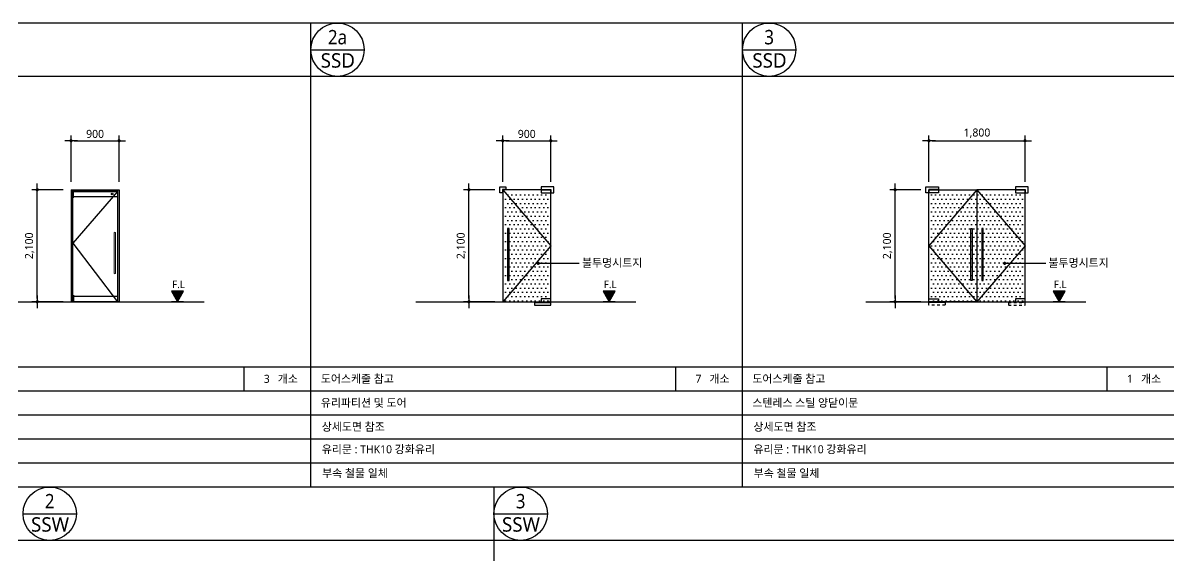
# Model space of a CAD drawing. Header units: millimetres. Extents: x -3 to 459584, y -660938 to -11738.
# Drawn here: x 54831 to 76397, y -130327 to -120334 of the extents above; entities that cross this region are included whole.
import ezdxf
from ezdxf import colors
from ezdxf.entities.mleader import LeaderData, LeaderLine
from ezdxf.enums import TextEntityAlignment as Align
from ezdxf.math import Vec2, Vec3

# ---------------------------------------------------------------- set-up
doc = ezdxf.new("R2010")
doc.units = ezdxf.units.MM
doc.header["$LTSCALE"] = 200
for name, pattern in [('CEN-GAUN', [32.2, 30, -1, 0.2, -1]), ('CENTERX2', [4, 2.5, -0.5, 0.5, -0.5]), ('DASHDOT', [1, 0.5, -0.25, 0, -0.25]), ('H1', [1, 0.5, -0.5])]:
    doc.linetypes.add(name, pattern=pattern)
doc.layers.get('DEFPOINTS').update_dxf_attribs({"color": 137})
for name, color, linetype in [('0.KSC-DIM', 5, 'Continuous'), ('0.KSC-DOOR', 4, 'Continuous'), ('4ELE', 4, 'Continuous'), ('6fin', 6, 'Continuous'), ('7ELE', 7, 'Continuous'), ('A-ELEV-PCN4', 4, 'Continuous'), ('a-TAG-1', 6, 'Continuous'), ('A-TAG-2', 4, 'Continuous'), ('CEN', 1, 'CEN-GAUN'), ('CTR', 1, 'Continuous'), ('DIM', 7, 'Continuous'), ('ELE3', 3, 'Continuous'), ('ELE4', 4, 'Continuous'), ('ELE6', 6, 'Continuous'), ('TAG', 6, 'Continuous'), ('TAR-LEVEL', 6, 'Continuous'), ('TEX', 3, 'Continuous')]:
    doc.layers.add(name, color=color, linetype=linetype)
doc.layers.add('WIN', color=4, linetype='Continuous', lineweight=0)
doc.styles.add('ARIAL', font='malgun.ttf')
doc.styles.add('S1', font='malgun.ttf')
doc.styles.add('돋움', font='malgun.ttf')
doc.dimstyles.new('CJC-50', dxfattribs={"dimscale": 50, "dimtxt": 3, "dimasz": 1.2, "dimexe": 2, "dimexo": 3, "dimgap": 1, "dimtad": 1, "dimdec": 0, "dimdsep": 46, "dimlunit": 6, "dimtxsty": 'ARIAL', "dimblk": 'CJDOT', "dimcen": 1, "dimclrd": 256, "dimclre": 256, "dimclrt": 3, "dimadec": 0, "dimazin": 0, "dimtfac": 1, "dimtdec": 0, "dimtix": 1, "dimtmove": 2, "dimatfit": 2, "dimfxl": 1, "dimlwd": -1, "dimlwe": -1, "dimarcsym": 0})
pattern_1 = [(0, (-2325, -147450), (39.6875, 79.375), [0, -79.375])]

# ---------------------------------------------------------------- blocks, each defined once
blk = doc.blocks.new('CJDOT')
blk.add_line((-2, 0), (2, 0))
at = {"const_width": 0.5}
blk.add_lwpolyline([(-0.25, 0, 1), (0.25, 0, 1)], format="xyb", close=True, dxfattribs=at)
blk = doc.blocks.new('*D237')
at = {"layer": 'DEFPOINTS', "color": 0, "linetype": 'Continuous', "ltscale": 0.1, "transparency": 16777216}
for p in [(55098, -123461), (55732, -123461), (55732, -125561)]:
    blk.add_point(p, dxfattribs=at)
at = {"layer": 'DIM', "ltscale": 0.1, "transparency": 16777216}
for p, q in [((55582, -123461), (54998, -123461)), ((55098, -125501), (55098, -123521)), ((55582, -125561), (54998, -125561))]:
    blk.add_line(p, q, dxfattribs=at)
at = {"layer": 'DIM', "linetype": 'Continuous', "ltscale": 0.1, "transparency": 16777216, "xscale": 60, "yscale": 60, "zscale": 60}
for p, rotation in [((55098, -123461), 90), ((55098, -125561), 270)]:
    blk.add_blockref('CJDOT', p, dxfattribs=dict(at, rotation=rotation))
at = {"layer": 'DIM', "color": 3, "linetype": 'Continuous', "ltscale": 0.1, "transparency": 16777216, "insert": (54958, -124511), "char_height": 150, "attachment_point": 5, "rotation": 90, "style": 'ARIAL'}
blk.add_mtext('2,100', dxfattribs=at)
blk = doc.blocks.new('*D238')
at = {"layer": 'DEFPOINTS', "color": 0, "linetype": 'Continuous', "ltscale": 0.1, "transparency": 16777216}
for p in [(56632, -122542), (55732, -123461), (56632, -123461)]:
    blk.add_point(p, dxfattribs=at)
at = {"layer": 'DIM', "ltscale": 0.1, "transparency": 16777216}
for p, q in [((55732, -123311), (55732, -122442)), ((56632, -123311), (56632, -122442)), ((55792, -122542), (56572, -122542))]:
    blk.add_line(p, q, dxfattribs=at)
at = {"layer": 'DIM', "linetype": 'Continuous', "ltscale": 0.1, "transparency": 16777216, "xscale": 60, "yscale": 60, "zscale": 60, "rotation": 180}
blk.add_blockref('CJDOT', (55732, -122542), dxfattribs=at)
at = {"layer": 'DIM', "linetype": 'Continuous', "ltscale": 0.1, "transparency": 16777216, "xscale": 60, "yscale": 60, "zscale": 60}
blk.add_blockref('CJDOT', (56632, -122542), dxfattribs=at)
at = {"layer": 'DIM', "color": 3, "linetype": 'Continuous', "ltscale": 0.1, "transparency": 16777216, "insert": (56182, -122414), "char_height": 150, "attachment_point": 5, "style": 'ARIAL'}
blk.add_mtext('900', dxfattribs=at)
blk = doc.blocks.new('단면레벨-1')
at = {"layer": 'TAG'}
blk.add_hatch(color=256, dxfattribs=at).paths.add_polyline_path([(0, 0), (2.27, 3.93), (-2.27, 3.93)])
for p, q in [((-2.27, 3.93), (0, 0)), ((2.27, 3.93), (-2.27, 3.93)), ((2.27, 0), (-2.27, 0)), ((0, 0), (2.27, 3.93))]:
    blk.add_line(p, q, dxfattribs=at)
at = {"layer": 'TAG', "color": 3, "style": '돋움'}
blk.add_attdef('GL.+1500', text='', height=2.81, dxfattribs=at).set_placement((0.37, 6.53), align=Align.MIDDLE)
blk = doc.blocks.new('*D239')
at = {"layer": 'DEFPOINTS', "color": 0, "linetype": 'Continuous', "ltscale": 0.1, "transparency": 16777216}
for p in [(71172, -123461), (71806, -123461), (71806, -125561)]:
    blk.add_point(p, dxfattribs=at)
at = {"layer": 'DIM', "ltscale": 0.1, "transparency": 16777216}
for p, q in [((71656, -123461), (71072, -123461)), ((71172, -125501), (71172, -123521)), ((71656, -125561), (71072, -125561))]:
    blk.add_line(p, q, dxfattribs=at)
at = {"layer": 'DIM', "linetype": 'Continuous', "ltscale": 0.1, "transparency": 16777216, "xscale": 60, "yscale": 60, "zscale": 60}
for p, rotation in [((71172, -123461), 90), ((71172, -125561), 270)]:
    blk.add_blockref('CJDOT', p, dxfattribs=dict(at, rotation=rotation))
at = {"layer": 'DIM', "color": 3, "linetype": 'Continuous', "ltscale": 0.1, "transparency": 16777216, "insert": (71032, -124511), "char_height": 150, "attachment_point": 5, "rotation": 90, "style": 'ARIAL'}
blk.add_mtext('2,100', dxfattribs=at)
blk = doc.blocks.new('*D240')
at = {"layer": 'DEFPOINTS', "color": 0, "linetype": 'Continuous', "ltscale": 0.1, "transparency": 16777216}
for p in [(73606, -122542), (71806, -123461), (73606, -123461)]:
    blk.add_point(p, dxfattribs=at)
at = {"layer": 'DIM', "ltscale": 0.1, "transparency": 16777216}
for p, q in [((71806, -123311), (71806, -122442)), ((73606, -123311), (73606, -122442)), ((71866, -122542), (73546, -122542))]:
    blk.add_line(p, q, dxfattribs=at)
at = {"layer": 'DIM', "linetype": 'Continuous', "ltscale": 0.1, "transparency": 16777216, "xscale": 60, "yscale": 60, "zscale": 60, "rotation": 180}
blk.add_blockref('CJDOT', (71806, -122542), dxfattribs=at)
at = {"layer": 'DIM', "linetype": 'Continuous', "ltscale": 0.1, "transparency": 16777216, "xscale": 60, "yscale": 60, "zscale": 60}
blk.add_blockref('CJDOT', (73606, -122542), dxfattribs=at)
at = {"layer": 'DIM', "color": 3, "linetype": 'Continuous', "ltscale": 0.1, "transparency": 16777216, "insert": (72706, -122401), "char_height": 150, "attachment_point": 5, "style": 'ARIAL'}
blk.add_mtext('1,800', dxfattribs=at)
blk = doc.blocks.new('dor&win')
at = {"layer": 'a-TAG-1', "ltscale": 0.2}
blk.add_line((-5.5, 0), (5.5, 0), dxfattribs=at)
blk.add_circle((0, 0), 5.5, dxfattribs=at)
at = {"layer": 'a-TAG-1', "color": 3, "style": 'ARIAL'}
for tag, p in [('1', (0, 2.58)), ('FSD', (0.07, -2.22))]:
    blk.add_attdef(tag, text='', height=3, dxfattribs=at).set_placement(p, align=Align.MIDDLE_CENTER)
blk = doc.blocks.new('*D256')
at = {"layer": 'DEFPOINTS', "color": 0, "linetype": 'Continuous', "ltscale": 0.1, "transparency": 16777216}
for p in [(63187, -123461), (63820, -123461), (63820, -125561)]:
    blk.add_point(p, dxfattribs=at)
at = {"layer": 'DIM', "ltscale": 0.1, "transparency": 16777216}
for p, q in [((63670, -123461), (63087, -123461)), ((63187, -125501), (63187, -123521)), ((63670, -125561), (63087, -125561))]:
    blk.add_line(p, q, dxfattribs=at)
at = {"layer": 'DIM', "linetype": 'Continuous', "ltscale": 0.1, "transparency": 16777216, "xscale": 60, "yscale": 60, "zscale": 60}
for p, rotation in [((63187, -123461), 90), ((63187, -125561), 270)]:
    blk.add_blockref('CJDOT', p, dxfattribs=dict(at, rotation=rotation))
at = {"layer": 'DIM', "color": 3, "linetype": 'Continuous', "ltscale": 0.1, "transparency": 16777216, "insert": (63046, -124511), "char_height": 150, "attachment_point": 5, "rotation": 90, "style": 'ARIAL'}
blk.add_mtext('2,100', dxfattribs=at)
blk = doc.blocks.new('*D257')
at = {"layer": 'DEFPOINTS', "color": 0, "linetype": 'Continuous', "ltscale": 0.1, "transparency": 16777216}
for p in [(64720, -122542), (63820, -123461), (64720, -123461)]:
    blk.add_point(p, dxfattribs=at)
at = {"layer": 'DIM', "ltscale": 0.1, "transparency": 16777216}
for p, q in [((63820, -123311), (63820, -122442)), ((64720, -123311), (64720, -122442)), ((63880, -122542), (64660, -122542))]:
    blk.add_line(p, q, dxfattribs=at)
at = {"layer": 'DIM', "linetype": 'Continuous', "ltscale": 0.1, "transparency": 16777216, "xscale": 60, "yscale": 60, "zscale": 60, "rotation": 180}
blk.add_blockref('CJDOT', (63820, -122542), dxfattribs=at)
at = {"layer": 'DIM', "linetype": 'Continuous', "ltscale": 0.1, "transparency": 16777216, "xscale": 60, "yscale": 60, "zscale": 60}
blk.add_blockref('CJDOT', (64720, -122542), dxfattribs=at)
at = {"layer": 'DIM', "color": 3, "linetype": 'Continuous', "ltscale": 0.1, "transparency": 16777216, "insert": (64270, -122414), "char_height": 150, "attachment_point": 5, "style": 'ARIAL'}
blk.add_mtext('900', dxfattribs=at)
blk = doc.blocks.new('_Dot')
at = {"color": 0, "linetype": 'ByBlock', "lineweight": -2}
blk.add_line((-0.5, 0), (-1, 0), dxfattribs=at)
at = {"color": 0, "linetype": 'ByBlock', "const_width": 0.5}
blk.add_lwpolyline([(-0.25, 0, 1), (0.25, 0, 1)], format="xyb", close=True, dxfattribs=at)
blk = doc.blocks.new('SST-900')
at = {"color": 8, "linetype": 'H1', "ltscale": 50}
blk.add_wipeout([(0, -0.8), (68.6, -0.8), (68.6, 160), (0, 160)], dxfattribs=at).dxf.layer = '0.KSC-DOOR'
at = {"layer": '0.KSC-DIM', "color": 1, "linetype": 'CENTERX2', "ltscale": 200}
blk.add_lwpolyline([(0, 160), (68.6, 80), (0, 0)], dxfattribs=at)
at = {"layer": '0.KSC-DOOR', "color": 5}
for points in [[(-0.2, 155.7), (-4.4, 155.7), (-4.4, 164.3), (4, 164.3, -0.440022), (4.2, 164), (4.2, 160.2), (-0.2, 160.2), (-0.2, 155.7)], [(68.8, 155.7), (73, 155.7), (73, 164.3), (55.2, 164.3, 0.440022), (54.9, 164), (54.9, 160.2), (68.8, 160.2), (68.8, 155.7)]]:
    blk.add_lwpolyline(points, format="xyb", dxfattribs=at)
at = {"layer": '0.KSC-DOOR'}
blk.add_lwpolyline([(0, 0), (68.6, 0), (68.6, 160), (0, 160)], close=True, dxfattribs=at)
at = {"layer": '0.KSC-DOOR', "color": 5}
for points in [[(54.9, 155.7), (68.6, 155.7), (68.6, 160), (54.9, 160)], [(54.9, 0), (68.6, 0), (68.6, 4.3), (54.9, 4.3)]]:
    blk.add_lwpolyline(points, close=True, dxfattribs=at)
at = {"layer": '0.KSC-DOOR', "color": 6}
blk.add_lwpolyline([(7, 30.4), (9, 30.4), (9, 104.7), (7, 104.7)], close=True, dxfattribs=at)
at = {"layer": '0.KSC-DOOR', "color": 8, "linetype": 'H1', "ltscale": 0.5}
for points in [[(66.5, 0.6), (64.3, 0.6), (64.3, -0.8), (66.5, -0.8)], [(45.2, -4.7), (68.6, -4.7), (68.6, -0.8), (45.2, -0.8)], [(45.2, -0.9), (68.6, -0.9), (68.6, -0.8), (45.2, -0.8)]]:
    blk.add_lwpolyline(points, close=True, dxfattribs=at)
blk = doc.blocks.new('SST-1800')
at = {"color": 8, "linetype": 'H1', "ltscale": 50}
blk.add_wipeout([(900, -10), (1800, -10), (1800, 2100), (900, 2100)], dxfattribs=at).dxf.layer = '0.KSC-DOOR'
at = {"layer": '0.KSC-DIM', "color": 1, "linetype": 'CENTERX2', "ltscale": 200}
blk.add_lwpolyline([(900, 2100), (1800, 1050), (900, 0)], dxfattribs=at)
at = {"layer": '0.KSC-DOOR'}
blk.add_lwpolyline([(900, 0), (1800, 0), (1800, 2100), (900, 2100)], close=True, dxfattribs=at)
at = {"layer": '0.KSC-DOOR', "color": 5}
blk.add_lwpolyline([(1803, 2044), (1858, 2044), (1858, 2156), (1624, 2156, 0.440022), (1621, 2153), (1621, 2103), (1803, 2103), (1803, 2044)], format="xyb", dxfattribs=at)
for points in [[(1621, 2044), (1800, 2044), (1800, 2100), (1621, 2100)], [(1621, 0), (1800, 0), (1800, 56), (1621, 56)]]:
    blk.add_lwpolyline(points, close=True, dxfattribs=at)
at = {"layer": '0.KSC-DOOR', "color": 6}
blk.add_lwpolyline([(992, 399), (1018, 399), (1018, 1374), (992, 1374)], close=True, dxfattribs=at)
at = {"layer": '0.KSC-DOOR', "color": 8, "linetype": 'H1', "ltscale": 0.5}
for points in [[(1773, 8), (1743, 8), (1743, -10), (1773, -10)], [(1493, -61), (1800, -61), (1800, -10), (1493, -10)], [(1493, -12), (1800, -12), (1800, -10), (1493, -10)]]:
    blk.add_lwpolyline(points, close=True, dxfattribs=at)
at = {"color": 8, "linetype": 'H1', "ltscale": 50}
blk.add_wipeout([(900, -10), (0, -10), (0, 2100), (900, 2100)], dxfattribs=at).dxf.layer = '0.KSC-DOOR'
at = {"layer": '0.KSC-DIM', "color": 1, "linetype": 'CENTERX2', "ltscale": 200}
blk.add_lwpolyline([(900, 2100), (0, 1050), (900, 0)], dxfattribs=at)
at = {"layer": '0.KSC-DOOR', "color": 5}
blk.add_lwpolyline([(-3, 2044), (-58, 2044), (-58, 2156), (176, 2156, -0.440022), (179, 2153), (179, 2103), (-3, 2103), (-3, 2044)], format="xyb", dxfattribs=at)
at = {"layer": '0.KSC-DOOR'}
blk.add_lwpolyline([(900, 0), (0, 0), (0, 2100), (900, 2100)], close=True, dxfattribs=at)
at = {"layer": '0.KSC-DOOR', "color": 5}
for points in [[(179, 2044), (0, 2044), (0, 2100), (179, 2100)], [(179, 0), (0, 0), (0, 56), (179, 56)]]:
    blk.add_lwpolyline(points, close=True, dxfattribs=at)
at = {"layer": '0.KSC-DOOR', "color": 6}
blk.add_lwpolyline([(808, 399), (782, 399), (782, 1374), (808, 1374)], close=True, dxfattribs=at)
at = {"layer": '0.KSC-DOOR', "color": 8, "linetype": 'H1', "ltscale": 0.5}
for points in [[(27, 8), (57, 8), (57, -10), (27, -10)], [(307, -61), (0, -61), (0, -10), (307, -10)], [(307, -12), (0, -12), (0, -10), (307, -10)]]:
    blk.add_lwpolyline(points, close=True, dxfattribs=at)

msp = doc.modelspace()

# ---------------------------------------------------------------- linework, layer by layer
msp.add_line((63656, -129034.1), (63656, -137734.1))
at = {"layer": '4ELE'}
for p, q in [((55762.3, -125560.7), (55762.3, -123460.7)), ((55762.3, -123460.7), (56602.3, -123460.7)), ((55762.3, -123490.7), (56602.3, -123490.7)), ((56602.3, -123490.7), (55762.3, -123490.7)), ((56602.3, -123460.7), (56602.3, -125560.7))]:
    msp.add_line(p, q, dxfattribs=at)
at = {"layer": '6fin'}
for p, q in [((56602.3, -123590.7), (55762.3, -123590.7)), ((56602.3, -125460.7), (55762.3, -125460.7))]:
    msp.add_line(p, q, dxfattribs=at)
at = {"layer": '7ELE'}
for p, q in [((55732.3, -123460.7), (55732.3, -125560.7)), ((55732.3, -123460.7), (56632.3, -123460.7)), ((55777.3, -123613.6), (55777.3, -123455.8)), ((56632.3, -123460.7), (56632.3, -125560.7)), ((55777.3, -125438.3), (55777.3, -125576.9)), ((56632.3, -125560.7), (55732.3, -125560.7))]:
    msp.add_line(p, q, dxfattribs=at)
msp.add_circle((56502.3, -123540.7), 15, dxfattribs=at)
at = {"layer": 'A-TAG-2', "color": 7}
for p, q in [((76397.2, -121334.1), (42047.2, -121334.1)), ((76397.2, -130034.1), (42047.2, -130034.1))]:
    msp.add_line(p, q, dxfattribs=at)
at = {"layer": 'CEN'}
for p, q in [((54105.2, -125560.7), (58226.7, -125560.7)), ((62193.4, -125560.7), (66314.9, -125560.7)), ((70625, -125560.7), (74746.5, -125560.7))]:
    msp.add_line(p, q, dxfattribs=at)
at = {"layer": 'CTR', "linetype": 'DASHDOT', "ltscale": 100}
for p, q in [((56602.3, -123490.7), (55762.3, -124460.7)), ((55762.3, -124460.7), (56602.3, -125560.7))]:
    msp.add_line(p, q, dxfattribs=at)
at = {"layer": 'ELE3'}
for p, q in [((76397.2, -120334.1), (42047.2, -120334.1)), ((76397.2, -129034.1), (42047.2, -129034.1))]:
    msp.add_line(p, q, dxfattribs=at)
at = {"layer": 'ELE4'}
for p, q in [((60223.6, -129034.1), (60223.6, -120334.1)), ((60223.6, -129034.1), (60223.6, -120334.1)), ((68311.8, -129034.1), (68311.8, -120334.1))]:
    msp.add_line(p, q, dxfattribs=at)
at = {"layer": 'ELE6'}
for p, q in [((76397.2, -126784.1), (42047.2, -126784.1)), ((58966.9, -126784.1), (58966.9, -127234.1)), ((67055, -126784.1), (67055, -127234.1)), ((75140.5, -126784.1), (75140.5, -127234.1)), ((76397.2, -127234.1), (42047.2, -127234.1)), ((76397.2, -127684.1), (42047.2, -127684.1)), ((76397.2, -128134.1), (42047.2, -128134.1)), ((76397.2, -128584.1), (42047.2, -128584.1))]:
    msp.add_line(p, q, dxfattribs=at)
at = {"layer": 'WIN', "color": 5}
msp.add_lwpolyline([(56567.3, -125020.7, -1), (56537.3, -125020.7), (56537.3, -124270.7, -1), (56567.3, -124270.7)], format="xyb", close=True, dxfattribs=at)

# ---------------------------------------------------------------- block references
at = {"layer": 'a-TAG-1'}
ref = msp.add_blockref('dor&win', (60723.6, -120834.1), dxfattribs=dict(at, xscale=90.90909090894274, yscale=90.90909090894274, zscale=90.90909090894274))
ref.add_attrib('1', '2a', dxfattribs={"color": 3, "height": 270, "style": 'S1', "width": 0.9}).set_placement((60723.6, -120599.2), align=Align.MIDDLE_CENTER)
ref.add_attrib('FSD', 'SSD', dxfattribs={"color": 3, "height": 270, "style": 'S1'}).set_placement((60729.7, -121036.2), align=Align.MIDDLE_CENTER)
ref = msp.add_blockref('dor&win', (68811.8, -120834.1), dxfattribs=dict(at, xscale=90.90909090894274, yscale=90.90909090894274, zscale=90.90909090894274))
ref.add_attrib('1', '3', dxfattribs={"color": 3, "height": 270, "style": 'S1', "width": 0.9}).set_placement((68811.8, -120599.2), align=Align.MIDDLE_CENTER)
ref.add_attrib('FSD', 'SSD', dxfattribs={"color": 3, "height": 270, "style": 'S1'}).set_placement((68817.9, -121036.2), align=Align.MIDDLE_CENTER)
ref = msp.add_blockref('dor&win', (55331.5, -129534.1), dxfattribs=dict(at, xscale=90.90909090894274, yscale=90.90909090894274, zscale=90.90909090894274))
ref.add_attrib('1', '2', dxfattribs={"color": 3, "height": 270, "style": 'S1', "width": 0.9}).set_placement((55331.5, -129299.2), align=Align.MIDDLE_CENTER)
ref.add_attrib('FSD', 'SSW', dxfattribs={"color": 3, "height": 270, "style": 'S1'}).set_placement((55337.6, -129736.2), align=Align.MIDDLE_CENTER)
ref = msp.add_blockref('dor&win', (64156, -129534.1), dxfattribs=dict(at, xscale=90.90909090894274, yscale=90.90909090894274, zscale=90.90909090894274))
ref.add_attrib('1', '3', dxfattribs={"color": 3, "height": 270, "style": 'S1', "width": 0.9}).set_placement((64156, -129299.2), align=Align.MIDDLE_CENTER)
ref.add_attrib('FSD', 'SSW', dxfattribs={"color": 3, "height": 270, "style": 'S1'}).set_placement((64162.1, -129736.2), align=Align.MIDDLE_CENTER)
at = {"layer": 'TAR-LEVEL'}
ref = msp.add_blockref('단면레벨-1', (57726.7, -125560.7), dxfattribs=dict(at, xscale=50, yscale=50, zscale=50))
ref.add_attrib('GL.+1500', 'F.L', dxfattribs={"color": 3, "height": 140.62, "style": 'ARIAL'}).set_placement((57745.1, -125234.4), align=Align.MIDDLE)
ref = msp.add_blockref('단면레벨-1', (65814.9, -125560.7), dxfattribs=dict(at, xscale=50, yscale=50, zscale=50))
ref.add_attrib('GL.+1500', 'F.L', dxfattribs={"color": 3, "height": 140.62, "style": 'ARIAL'}).set_placement((65833.3, -125234.4), align=Align.MIDDLE)
ref = msp.add_blockref('단면레벨-1', (74246.5, -125560.7), dxfattribs=dict(at, xscale=50, yscale=50, zscale=50))
ref.add_attrib('GL.+1500', 'F.L', dxfattribs={"color": 3, "height": 140.62, "style": 'ARIAL'}).set_placement((74264.8, -125234.4), align=Align.MIDDLE)

# ---------------------------------------------------------------- texts
at = {"layer": 'TEX', "style": 'S1'}
for s, p in [('3', (59454.4, -127080.1)), ('개소', (59981.5, -127080.1)), ('7', (67542.6, -127080.1)), ('개소', (68069.7, -127080.1)), ('1', (75628, -127080.1)), ('개소', (76155.1, -127080.1))]:
    msp.add_text(s, height=150, dxfattribs=at).set_placement(p, align=Align.RIGHT)
for s, p in [('도어스케줄 참고', (60411.4, -127080.1)), ('도어스케줄 참고', (68496.8, -127080.1)), ('유리파티션 및 도어', (60411.4, -127530.1)), ('스텐레스 스틸 양닫이문', (68496.8, -127530.1)), ('상세도면 참조', (60428.7, -127980.1)), ('상세도면 참조', (68516.9, -127980.1)), ('유리문 : THK10 강화유리', (60429.5, -128401.7)), ('유리문 : THK10 강화유리', (68517.7, -128401.7)), ('부속 철물 일체', (60436.4, -128851.7)), ('부속 철물 일체', (68521.9, -128851.7))]:
    msp.add_text(s, height=150, dxfattribs=at).set_placement(p)

# ---------------------------------------------------------------- dimensions: what is measured, and where the dimension line sits
at = {"layer": 'DIM', "color": 7, "linetype": 'Continuous', "ltscale": 0.1}
for base, p1, p2, angle, picture, middle in [((56632.3, -122541.9), (55732.3, -123460.7), (56632.3, -123460.7), 180, '*D238', (56182.3, -122414.4)), ((64720.5, -122541.9), (63820.5, -123460.7), (64720.5, -123460.7), 180, '*D257', (64270.5, -122414.4)), ((73605.9, -122541.9), (71805.9, -123460.7), (73605.9, -123460.7), 180, '*D240', (72705.9, -122401.4)), ((55098.4, -123460.7), (55732.3, -125560.7), (55732.3, -123460.7), 90, '*D237', (54958, -124510.7)), ((63186.6, -123460.7), (63820.5, -125560.7), (63820.5, -123460.7), 90, '*D256', (63046.1, -124510.7)), ((71172.1, -123460.7), (71805.9, -125560.7), (71805.9, -123460.7), 90, '*D239', (71031.6, -124510.7))]:
    dim = msp.add_linear_dim(base=base, p1=p1, p2=p2, angle=angle, dimstyle='CJC-50', dxfattribs=at)
    dim.commit()
    dim.dimension.update_dxf_attribs({"geometry": picture, "text_midpoint": middle})

# ---------------------------------------------------------------- next in the draw order: block references
msp.add_blockref('SST-1800', (71805.9, -125560.7))
at = {"layer": 'A-ELEV-PCN4', "xscale": 13.1249999999998, "yscale": 13.1249999999998, "zscale": 13.1249999999998}
msp.add_blockref('SST-900', (63820.5, -125560.7), dxfattribs=at)

# ---------------------------------------------------------------- next in the draw order: hatches: boundary and pattern name
h = msp.add_hatch()
h.set_pattern_fill('DOTS', color=9, scale=50)
h.set_pattern_definition(pattern_1)
h.paths.add_polyline_path([(63862.2, -123502.4), (64678.8, -123502.4), (64678.8, -125560.7), (63862.2, -125560.7)])
h = msp.add_hatch()
h.set_pattern_fill('DOTS', color=9, scale=50)
h.set_pattern_definition(pattern_1)
h.paths.add_polyline_path([(71847.6, -123502.4), (73564.2, -123502.4), (73564.2, -125560.7), (71847.6, -125560.7)])

# ---------------------------------------------------------------- next in the draw order: leaders
at = {"layer": 'TAG', "color": 3}
ml = msp.add_multileader_mtext('Standard', dxfattribs=at)
ml.set_content('불투명시트지', color=3, style='ARIAL')
ml.set_leader_properties(color=6)
ml.set_arrow_properties(name='DOT')
ml.build(insert=Vec2(0, 0))
ml.multileader.update_dxf_attribs({"dogleg_length": 3, "arrow_head_size": 60})
ctx = ml.context
ctx.base_point, ctx.char_height, ctx.arrow_head_size, ctx.landing_gap_size, ctx.plane_origin = Vec3(65255, -124840), 150, 60, 50, Vec3(64239, -126911.7)
notes = []
notes.append((ctx, [(0, (1, 1, 0), (65105, -124840), (1, 0), 150, [(0, [(64485, -124840)], 0, [])])]))
ctx.mtext.insert, ctx.mtext.flow_direction = Vec3(65305, -124755.8), 5
ml = msp.add_multileader_mtext('Standard', dxfattribs=at)
ml.set_content('불투명시트지', color=3, style='ARIAL')
ml.set_leader_properties(color=6)
ml.set_arrow_properties(name='DOT')
ml.build(insert=Vec2(0, 0))
ml.multileader.update_dxf_attribs({"dogleg_length": 3, "arrow_head_size": 60})
ctx = ml.context
ctx.base_point, ctx.char_height, ctx.arrow_head_size, ctx.landing_gap_size, ctx.plane_origin = Vec3(73994.6, -124840), 150, 60, 50, Vec3(72978.5, -126911.7)
notes.append((ctx, [(0, (1, 1, 0), (73844.6, -124840), (1, 0), 150, [(0, [(73224.6, -124840)], 0, [])])]))
ctx.mtext.insert, ctx.mtext.flow_direction = Vec3(74044.6, -124755.8), 5
for ctx, leaders in notes:
    for number, flags, end, landing, length, lines in leaders:
        leader = LeaderData()
        leader.index, (leader.has_last_leader_line, leader.has_dogleg_vector, leader.attachment_direction) = number, flags
        leader.last_leader_point, leader.dogleg_vector, leader.dogleg_length = Vec3(end), Vec3(landing), length
        for number, points, colour, breaks in lines:
            line = LeaderLine()
            line.index, line.vertices, line.color, line.breaks = number, Vec3.list(points), colors.encode_raw_color(colour), breaks
            leader.lines.append(line)
        ctx.leaders.append(leader)

doc.saveas('drawing.dxf')
